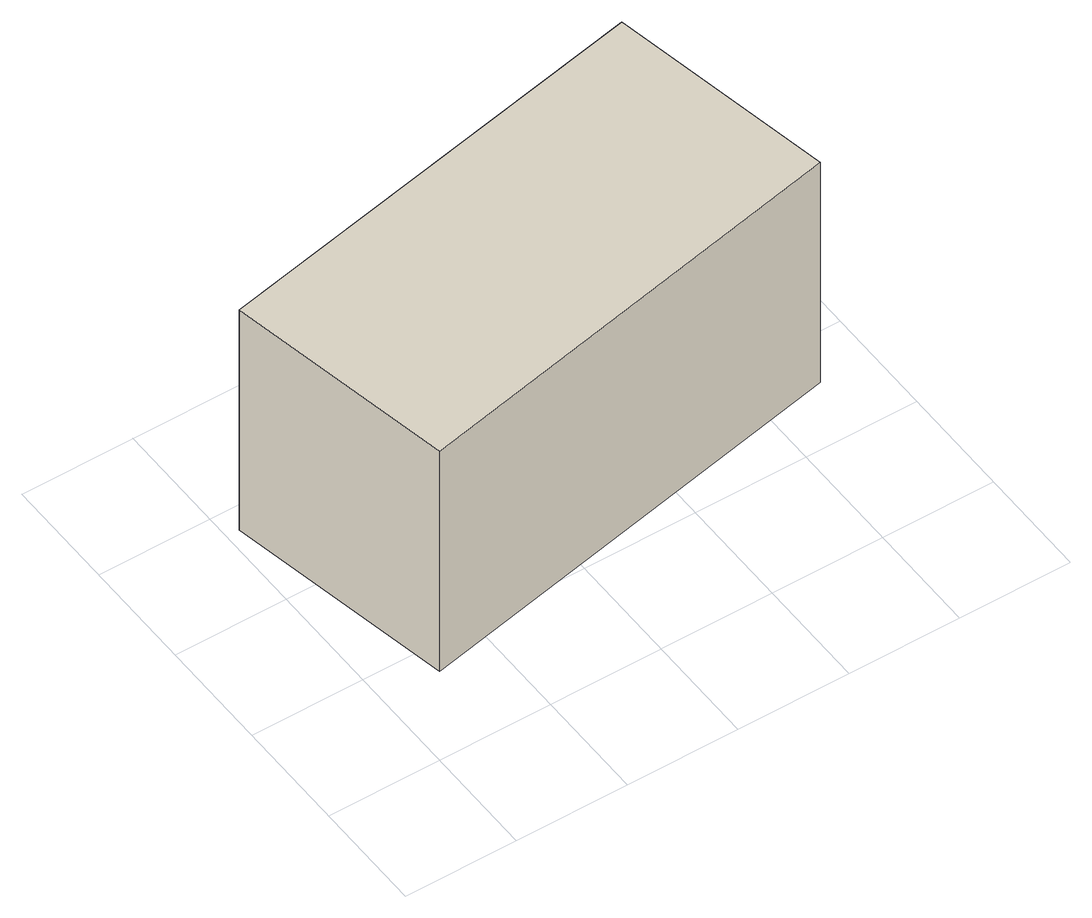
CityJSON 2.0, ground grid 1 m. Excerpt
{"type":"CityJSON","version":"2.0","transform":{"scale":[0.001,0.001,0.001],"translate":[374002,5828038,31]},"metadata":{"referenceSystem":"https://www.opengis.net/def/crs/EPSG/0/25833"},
"CityObjects":{
"building1":{"type":"Building","attributes":{"Gemeindeschluessel":"11000005","BezugspunktDach":"2200","function":"31001_1310","measuredHeight":2.38,"storeysAboveGround":1},"address":[{"country":"Germany","locality":"Berlin","thoroughfareNumber":"16 (1)","thoroughfareName":"Eiskellerweg"}],"geometry":[{"type":"Solid","lod":"1","boundaries":[[[[0,1,2,3]],[[4,5,6,7]],[[4,7,3,2]],[[5,4,2,1]],[[6,5,1,0]],[[7,6,0,3]]]]}]}
},
"vertices":[
[516,745,2700],[4521,1567,2700],[4128,3584,2700],[118,2781,2700],[4128,3584,324],[4521,1567,324],[516,745,324],[118,2781,324]
]}
